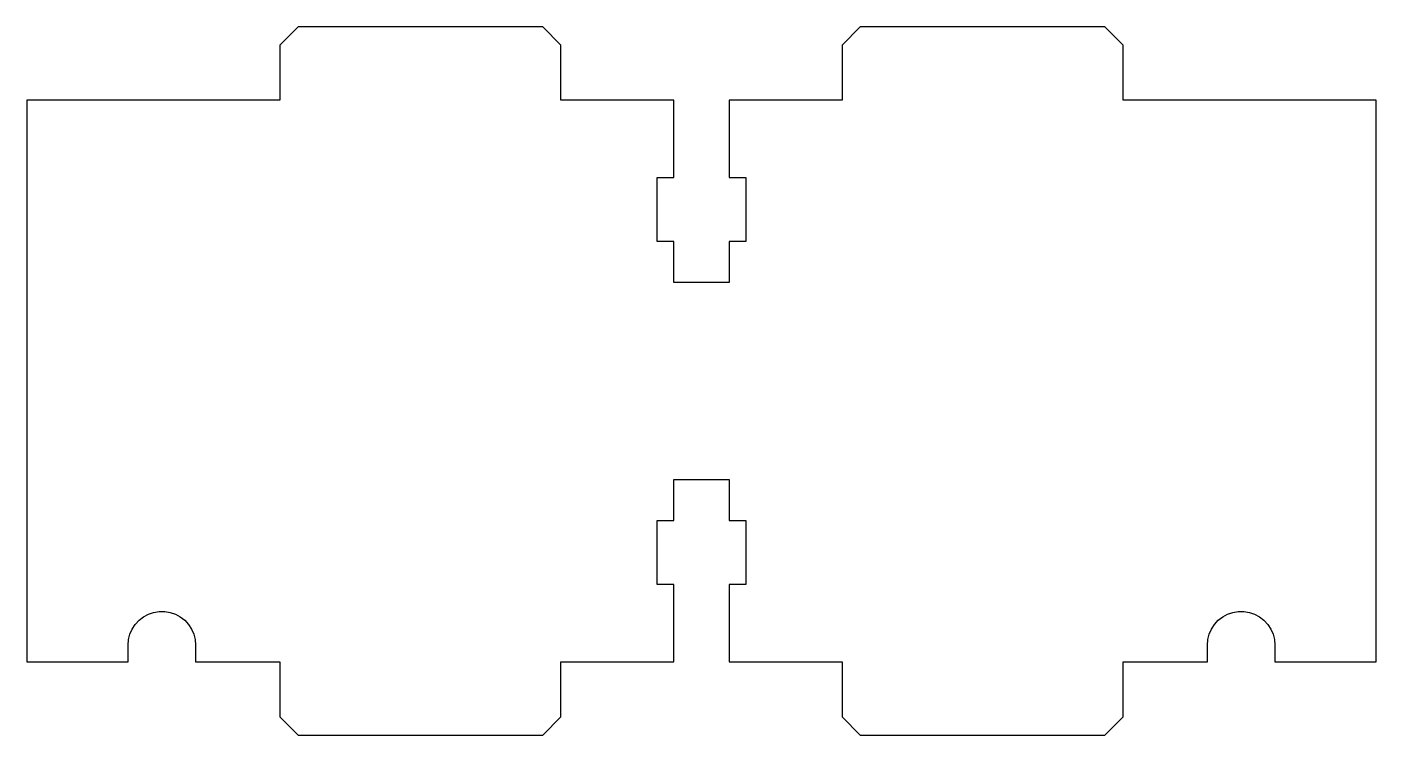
# Model space of a CAD drawing. Header units: metres. Extents: x -60 to 60, y -3 to 60.
import ezdxf

# ---------------------------------------------------------------- set-up
doc = ezdxf.new("R2010")
doc.units = ezdxf.units.M

msp = doc.modelspace()

# ---------------------------------------------------------------- linework, layer by layer
for p, q in [((-35.875, 59.75), (-37.5, 58.125)), ((-14.125, 59.75), (-35.875, 59.75)), ((-12.5, 58.125), (-14.125, 59.75)), ((14.125, 59.75), (12.5, 58.125)), ((35.875, 59.75), (14.125, 59.75)), ((37.5, 58.125), (35.875, 59.75)), ((-37.5, 58.125), (-37.5, 53.25)), ((-12.5, 53.25), (-12.5, 58.125)), ((12.5, 58.125), (12.5, 53.25)), ((37.5, 53.25), (37.5, 58.125)), ((-37.5, 53.25), (-60, 53.25)), ((-60, 53.25), (-60, 3.25)), ((-2.45, 53.25), (-12.5, 53.25)), ((-2.45, 46.35), (-2.45, 53.25)), ((12.5, 53.25), (2.45, 53.25)), ((2.45, 53.25), (2.45, 46.35)), ((60, 53.25), (37.5, 53.25)), ((60, 3.25), (60, 53.25)), ((-3.95, 40.65), (-3.95, 46.35)), ((-3.95, 46.35), (-2.45, 46.35)), ((2.45, 46.35), (3.95, 46.35)), ((3.95, 46.35), (3.95, 40.65)), ((-2.45, 40.65), (-3.95, 40.65)), ((-2.45, 37), (-2.45, 40.65)), ((3.95, 40.65), (2.45, 40.65)), ((2.45, 40.65), (2.45, 37)), ((2.45, 37), (-2.45, 37)), ((-2.45, 15.85), (-2.45, 19.5)), ((-2.45, 19.5), (2.45, 19.5)), ((2.45, 19.5), (2.45, 15.85)), ((-3.95, 10.15), (-3.95, 15.85)), ((-3.95, 15.85), (-2.45, 15.85)), ((2.45, 15.85), (3.95, 15.85)), ((3.95, 15.85), (3.95, 10.15)), ((-2.45, 10.15), (-3.95, 10.15)), ((-2.45, 3.25), (-2.45, 10.15)), ((3.95, 10.15), (2.45, 10.15)), ((2.45, 10.15), (2.45, 3.25)), ((-50.0318, 6.95717), (-49.6408, 7.26149)), ((-49.6408, 7.26149), (-49.2051, 7.49731)), ((-49.2051, 7.49731), (-48.7365, 7.65819)), ((-48.7365, 7.65819), (-48.2477, 7.73975)), ((-48.2477, 7.73975), (-47.7523, 7.73975)), ((-47.7523, 7.73975), (-47.2635, 7.65819)), ((-47.2635, 7.65819), (-46.7949, 7.49731)), ((-46.7949, 7.49731), (-46.3591, 7.26149)), ((-46.3591, 7.26149), (-45.9682, 6.95717)), ((45.9682, 6.95717), (46.3591, 7.26149)), ((46.3591, 7.26149), (46.7949, 7.49731)), ((46.7949, 7.49731), (47.2635, 7.65819)), ((47.2635, 7.65819), (47.7523, 7.73975)), ((47.7523, 7.73975), (48.2477, 7.73975)), ((48.2477, 7.73975), (48.7365, 7.65819)), ((48.7365, 7.65819), (49.2051, 7.49731)), ((49.2051, 7.49731), (49.6408, 7.26149)), ((49.6408, 7.26149), (50.0318, 6.95717)), ((-50.8374, 5.72409), (-50.6384, 6.17784)), ((-50.6384, 6.17784), (-50.3674, 6.59264)), ((-50.3674, 6.59264), (-50.0318, 6.95717)), ((-45.9682, 6.95717), (-45.6326, 6.59264)), ((-45.6326, 6.59264), (-45.3616, 6.17784)), ((-45.3616, 6.17784), (-45.1625, 5.72409)), ((45.1625, 5.72409), (45.3616, 6.17784)), ((45.3616, 6.17784), (45.6326, 6.59264)), ((45.6326, 6.59264), (45.9682, 6.95717)), ((50.0318, 6.95717), (50.3674, 6.59264)), ((50.3674, 6.59264), (50.6384, 6.17784)), ((50.6384, 6.17784), (50.8374, 5.72409)), ((-51, 4.75), (-50.9591, 5.24377)), ((-50.9591, 5.24377), (-50.8374, 5.72409)), ((-45.1625, 5.72409), (-45.0409, 5.24377)), ((-45.0409, 5.24377), (-45, 4.75)), ((45, 4.75), (45.0409, 5.24377)), ((45.0409, 5.24377), (45.1625, 5.72409)), ((50.8374, 5.72409), (50.9591, 5.24377)), ((50.9591, 5.24377), (51, 4.75)), ((-51, 3.25), (-51, 4.75)), ((-45, 4.75), (-45, 3.25)), ((45, 3.25), (45, 4.75)), ((51, 4.75), (51, 3.25)), ((-60, 3.25), (-51, 3.25)), ((-45, 3.25), (-37.5, 3.25)), ((-37.5, 3.25), (-37.5, -1.625)), ((-12.5, -1.625), (-12.5, 3.25)), ((-12.5, 3.25), (-2.45, 3.25)), ((2.45, 3.25), (12.5, 3.25)), ((12.5, 3.25), (12.5, -1.625)), ((37.5, -1.625), (37.5, 3.25)), ((37.5, 3.25), (45, 3.25)), ((51, 3.25), (60, 3.25)), ((-37.5, -1.625), (-35.875, -3.25)), ((-14.125, -3.25), (-12.5, -1.625)), ((12.5, -1.625), (14.125, -3.25)), ((35.875, -3.25), (37.5, -1.625)), ((-35.875, -3.25), (-14.125, -3.25)), ((14.125, -3.25), (35.875, -3.25))]:
    msp.add_line(p, q)

doc.saveas('drawing.dxf')
